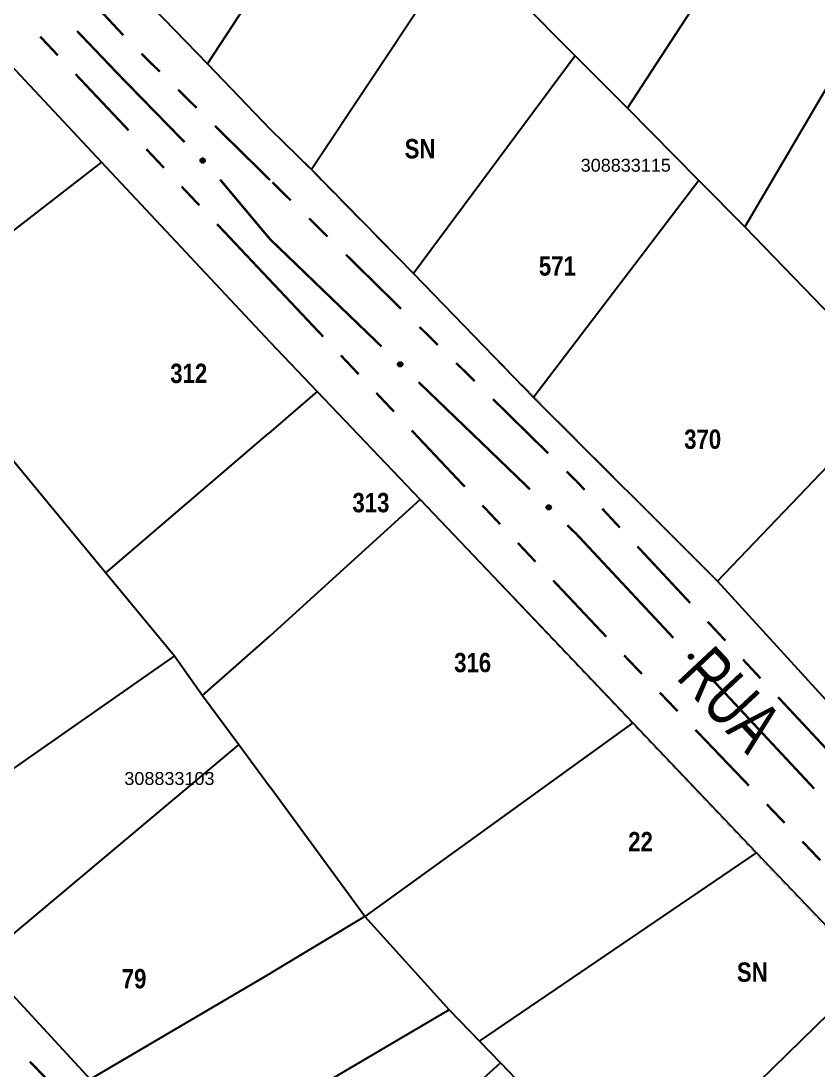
# Model space of a CAD drawing. Extents: x 201549 to 203722, y 4857623 to 4859778.
# Drawn here: x 202299.3 to 202361.1, y 4859090.4 to 4859171.8 of the extents above; entities that cross this region are included whole.
import ezdxf
from ezdxf.enums import TextEntityAlignment as Align

# ---------------------------------------------------------------- set-up
doc = ezdxf.new("R2010")
doc.units = 0
doc.header["$LTSCALE"] = 1.5
doc.header["$MEASUREMENT"] = 0
for name, color, linetype in [('CD-MALHA-LOTES', 40, 'CONTINUOUS'), ('CD_TXT_QUADRA', 1, 'CONTINUOUS'), ('RU-QUADRAS', 6, 'CONTINUOUS'), ('SV-EIXO-RUA-N-PAV', 6, 'CONTINUOUS'), ('SV-RUA-NAO-PAV-S-GUIA-C-GUIA', 7, 'CONTINUOUS'), ('SV-TXT-RUA-N-PAV-S-GUIA-C-GUIA', 7, 'CONTINUOUS'), ('Th_NmrPort', 1, 'CONTINUOUS')]:
    doc.layers.add(name, color=color, linetype=linetype)
doc.styles.add('ARIAL', font='ARIAL.TTF')
doc.styles.add('MONOTXT', font='ARIAL.TTF', dxfattribs={"height": 0.2})
doc.styles.get("Standard").update_dxf_attribs({"font": 'swisscbo.ttf'})

msp = doc.modelspace()

# ---------------------------------------------------------------- linework, layer by layer
at = {"layer": 'CD-MALHA-LOTES', "linetype": 'Continuous'}
for p, q in [((202346.29, 4859165.06), (202361.65, 4859188.62)), ((202369.63, 4859180.15), (202355.4, 4859155.86)), ((202333.61, 4859178.1), (202321.8, 4859160.31)), ((202305.55, 4859176.99), (202313.72, 4859168.5)), ((202291.35, 4859176), (202305.5, 4859160.89)), ((202313.72, 4859168.5), (202318.56, 4859175.89)), ((202342.25, 4859169.13), (202337.79, 4859173.63)), ((202342.25, 4859169.13), (202329.71, 4859152.24)), ((202346.29, 4859165.06), (202342.25, 4859169.13)), ((202313.72, 4859168.5), (202318.59, 4859163.45)), ((202351.83, 4859159.46), (202346.29, 4859165.06)), ((202321.8, 4859160.31), (202318.59, 4859163.45)), ((202305.5, 4859160.89), (202289.6, 4859148.55)), ((202318.59, 4859146.91), (202305.5, 4859160.89)), ((202321.8, 4859160.31), (202329.71, 4859152.24)), ((202351.83, 4859159.46), (202339.01, 4859142.61)), ((202355.4, 4859155.86), (202351.83, 4859159.46)), ((202367.54, 4859143.3), (202355.4, 4859155.86)), ((202329.71, 4859152.24), (202339.01, 4859142.61)), ((202318.59, 4859146.91), (202322.23, 4859143.08)), ((202322.23, 4859143.08), (202318.45, 4859139.83)), ((202322.23, 4859143.08), (202330.21, 4859134.71)), ((202353.28, 4859128.37), (202367.54, 4859143.3)), ((202339.01, 4859142.61), (202353.28, 4859128.37)), ((202296.44, 4859140.42), (202305.85, 4859129.03)), ((202305.85, 4859129.03), (202318.45, 4859139.83)), ((202330.21, 4859134.71), (202318.59, 4859124.13)), ((202330.21, 4859134.71), (202346.72, 4859117.37)), ((202305.85, 4859129.03), (202311.17, 4859122.58)), ((202353.28, 4859128.37), (202361.94, 4859118.88)), ((202313.33, 4859119.5), (202318.59, 4859124.13)), ((202311.17, 4859122.58), (202288.74, 4859106.89)), ((202311.17, 4859122.58), (202313.33, 4859119.5)), ((202313.33, 4859119.5), (202316.15, 4859115.71)), ((202346.72, 4859117.37), (202325.94, 4859102.35)), ((202356.31, 4859107.29), (202346.72, 4859117.37)), ((202316.15, 4859115.71), (202296.15, 4859098.91)), ((202316.15, 4859115.71), (202318.59, 4859112.38)), ((202325.94, 4859102.35), (202318.59, 4859112.38)), ((202334.82, 4859092.67), (202356.31, 4859107.29)), ((202365.17, 4859098), (202356.31, 4859107.29)), ((202325.94, 4859102.35), (202318.66, 4859097.97)), ((202325.94, 4859102.35), (202332.47, 4859095.11)), ((202296.15, 4859098.91), (202304.64, 4859089.74)), ((202304.64, 4859089.74), (202318.66, 4859097.97)), ((202346.88, 4859080.16), (202365.17, 4859098)), ((202332.47, 4859095.11), (202318.55, 4859086.93)), ((202332.47, 4859095.11), (202334.82, 4859092.67)), ((202334.82, 4859092.67), (202336.44, 4859091)), ((202336.44, 4859091), (202318.532376, 4859074.772153)), ((202336.44, 4859091), (202343.14, 4859084.04))]:
    msp.add_line(p, q, dxfattribs=at)
at = {"layer": 'RU-QUADRAS', "linetype": 'Continuous'}
for points in [[(202265.91, 4859218.13, 0.01, 0.01, 0), (202292.39, 4859262.27, 0.01, 0.01, 0), (202369.63, 4859180.15, 0.01, 0.01, 0), (202385.56, 4859161.94, 0.01, 0.01, 0.00600065), (202456.87, 4859087.81, 0.01, 0.01, 0), (202430.97, 4859042.65, 0.01, 0.01, 0), (202353.28, 4859128.37, 0.01, 0.01, -0.006518603)], [(202235.76, 4859163.26, 0.01, 0.01, 0), (202262.39, 4859206.94, 0.01, 0.01, 0.00461571), (202425.84, 4859034.45, 0.01, 0.01, 0), (202399.09, 4858988.36, 0.01, 0.01, -0.0031617), (202288.74, 4859106.89, 0.01, 0.01, 0)]]:
    msp.add_lwpolyline(points, format="xyseb", close=True, dxfattribs=at)
at = {"layer": 'SV-EIXO-RUA-N-PAV', "const_width": 0.18}
for points in [[(202303.611558, 4859171.058017), (202306.373461, 4859168.164595)], [(202303.611558, 4859171.058017), (202306.373461, 4859168.164595)], [(202306.373461, 4859168.164595), (202306.8863, 4859167.627335)], [(202306.373461, 4859168.164595), (202306.8863, 4859167.627335)], [(202306.8863, 4859167.627335), (202311.954223, 4859162.432714)], [(202306.8863, 4859167.627335), (202311.954223, 4859162.432714)], [(202314.705735, 4859159.531814), (202318.557277, 4859154.931203)], [(202314.705735, 4859159.531814), (202318.557277, 4859154.931203)], [(202318.557277, 4859154.931203), (202318.58, 4859154.904061)], [(202318.557277, 4859154.931203), (202318.58, 4859154.904061)], [(202318.58, 4859154.904061), (202327.225102, 4859146.581669)], [(202330.106803, 4859143.807538), (202338.751905, 4859135.485146)], [(202341.633606, 4859132.711016), (202342.322541, 4859132.047797)], [(202342.322541, 4859132.047797), (202349.857866, 4859123.974235)], [(202352.587139, 4859121.050014), (202360.774958, 4859112.277351)]]:
    msp.add_lwpolyline(points, dxfattribs=at)
at = {"layer": 'SV-EIXO-RUA-N-PAV'}
for points in [[(202313.329329, 4859161.180866), (202313.378237, 4859161.180955), (202313.42029, 4859161.171031), (202313.452981, 4859161.152658), (202313.477636, 4859161.12889), (202313.500121, 4859161.101734), (202313.51675, 4859161.069353), (202313.527245, 4859161.029325), (202313.527679, 4859160.980264), (202313.514681, 4859160.937853), (202313.498383, 4859160.904839), (202313.47508, 4859160.877703), (202313.448332, 4859160.856302), (202313.414126, 4859160.840142), (202313.373458, 4859160.829902), (202313.324114, 4859160.83066), (202313.282954, 4859160.840672), (202313.2518, 4859160.859273), (202313.224667, 4859160.882874), (202313.202044, 4859160.910874), (202313.185905, 4859160.942754), (202313.175669, 4859160.983719), (202313.177062, 4859161.032411), (202313.186579, 4859161.073577), (202313.204738, 4859161.104984), (202313.228574, 4859161.131173), (202313.255538, 4859161.154056), (202313.287392, 4859161.172127), (202313.329329, 4859161.180866)], [(202313.329329, 4859161.180866), (202313.378237, 4859161.180955), (202313.42029, 4859161.171031), (202313.452981, 4859161.152658), (202313.477636, 4859161.12889), (202313.500121, 4859161.101734), (202313.51675, 4859161.069353), (202313.527245, 4859161.029325), (202313.527679, 4859160.980264), (202313.514681, 4859160.937853), (202313.498383, 4859160.904839), (202313.47508, 4859160.877703), (202313.448332, 4859160.856302), (202313.414126, 4859160.840142), (202313.373458, 4859160.829902), (202313.324114, 4859160.83066), (202313.282954, 4859160.840672), (202313.2518, 4859160.859273), (202313.224667, 4859160.882874), (202313.202044, 4859160.910874), (202313.185905, 4859160.942754), (202313.175669, 4859160.983719), (202313.177062, 4859161.032411), (202313.186579, 4859161.073577), (202313.204738, 4859161.104984), (202313.228574, 4859161.131173), (202313.255538, 4859161.154056), (202313.287392, 4859161.172127), (202313.329329, 4859161.180866)], [(202328.638786, 4859145.373556), (202328.687667, 4859145.375178), (202328.73001, 4859145.366578), (202328.763262, 4859145.349239), (202328.78865, 4859145.326256), (202328.811976, 4859145.299818), (202328.829611, 4859145.267974), (202328.841357, 4859145.228295), (202328.843329, 4859145.179272), (202328.831667, 4859145.136474), (202328.816413, 4859145.102965), (202328.793971, 4859145.075112), (202328.767908, 4859145.052883), (202328.734225, 4859145.035658), (202328.693898, 4859145.024148), (202328.644555, 4859145.023358), (202328.603101, 4859145.032075), (202328.571379, 4859145.04969), (202328.54352, 4859145.072428), (202328.52003, 4859145.099705), (202328.502899, 4859145.131063), (202328.491383, 4859145.171687), (202328.491249, 4859145.220399), (202328.499471, 4859145.261843), (202328.516636, 4859145.293804), (202328.539639, 4859145.320728), (202328.565872, 4859145.344445), (202328.597144, 4859145.363506), (202328.638786, 4859145.373556)], [(202340.165589, 4859134.277033), (202340.21447, 4859134.278656), (202340.256813, 4859134.270055), (202340.290065, 4859134.252716), (202340.315453, 4859134.229733), (202340.338778, 4859134.203295), (202340.356414, 4859134.171451), (202340.368159, 4859134.131772), (202340.370131, 4859134.082749), (202340.35847, 4859134.039952), (202340.343215, 4859134.006443), (202340.320774, 4859133.978589), (202340.294711, 4859133.95636), (202340.261028, 4859133.939135), (202340.220701, 4859133.927625), (202340.171358, 4859133.926835), (202340.129904, 4859133.935552), (202340.098182, 4859133.953167), (202340.070323, 4859133.975905), (202340.046833, 4859134.003182), (202340.029701, 4859134.03454), (202340.018186, 4859134.075164), (202340.018052, 4859134.123876), (202340.026273, 4859134.165321), (202340.043438, 4859134.197282), (202340.066442, 4859134.224205), (202340.092675, 4859134.247923), (202340.123947, 4859134.266983), (202340.165589, 4859134.277033)], [(202351.204941, 4859122.692273), (202351.25384, 4859122.69128), (202351.295663, 4859122.680428), (202351.32794, 4859122.661336), (202351.352063, 4859122.637029), (202351.373941, 4859122.609381), (202351.38985, 4859122.57664), (202351.399457, 4859122.53639), (202351.398805, 4859122.487332), (202351.384872, 4859122.445219), (202351.367848, 4859122.412573), (202351.34395, 4859122.38596), (202351.316736, 4859122.365156), (202351.28218, 4859122.349756), (202351.241295, 4859122.340418), (202351.191981, 4859122.342267), (202351.151052, 4859122.353188), (202351.120317, 4859122.372474), (202351.093713, 4859122.396669), (202351.071715, 4859122.425162), (202351.056285, 4859122.457392), (202351.046958, 4859122.498573), (202351.049428, 4859122.547222), (202351.059853, 4859122.588168), (202351.078702, 4859122.619166), (202351.103112, 4859122.644821), (202351.130576, 4859122.667102), (202351.162822, 4859122.684464), (202351.204941, 4859122.692273)]]:
    msp.add_lwpolyline(points, close=True, dxfattribs=at)
for points in [[(202313.175669, 4859160.983719), (202313.373458, 4859160.829902)], [(202313.175669, 4859160.983719), (202313.373458, 4859160.829902)], [(202313.177062, 4859161.032411), (202313.414126, 4859160.840142)], [(202313.177062, 4859161.032411), (202313.414126, 4859160.840142)], [(202313.180142, 4859161.006385), (202313.391299, 4859160.836844)], [(202313.180142, 4859161.006385), (202313.391299, 4859160.836844)], [(202313.182619, 4859161.050741), (202313.427175, 4859160.850875)], [(202313.182619, 4859161.050741), (202313.427175, 4859160.850875)], [(202313.185905, 4859160.942754), (202313.324114, 4859160.83066)], [(202313.185905, 4859160.942754), (202313.324114, 4859160.83066)], [(202313.186335, 4859160.960956), (202313.343036, 4859160.83551)], [(202313.186335, 4859160.960956), (202313.343036, 4859160.83551)], [(202313.186579, 4859161.073577), (202313.448332, 4859160.856302)], [(202313.186579, 4859161.073577), (202313.448332, 4859160.856302)], [(202313.19746, 4859160.924151), (202313.298703, 4859160.839917)], [(202313.19746, 4859160.924151), (202313.298703, 4859160.839917)], [(202313.197532, 4859161.08626), (202313.45924, 4859160.868813)], [(202313.197532, 4859161.08626), (202313.45924, 4859160.868813)], [(202313.202044, 4859160.910874), (202313.282954, 4859160.840672)], [(202313.202044, 4859160.910874), (202313.282954, 4859160.840672)], [(202313.204738, 4859161.104984), (202313.47508, 4859160.877703)], [(202313.204738, 4859161.104984), (202313.47508, 4859160.877703)], [(202313.218161, 4859161.115918), (202313.483633, 4859160.890705)], [(202313.218161, 4859161.115918), (202313.483633, 4859160.890705)], [(202313.228574, 4859161.131173), (202313.498383, 4859160.904839)], [(202313.228574, 4859161.131173), (202313.498383, 4859160.904839)], [(202313.245485, 4859161.140669), (202313.504335, 4859160.926152)], [(202313.245485, 4859161.140669), (202313.504335, 4859160.926152)], [(202313.255538, 4859161.154056), (202313.514681, 4859160.937853)], [(202313.255538, 4859161.154056), (202313.514681, 4859160.937853)], [(202313.274667, 4859161.159607), (202313.518294, 4859160.962647)], [(202313.274667, 4859161.159607), (202313.518294, 4859160.962647)], [(202313.287392, 4859161.172127), (202313.527679, 4859160.980264)], [(202313.287392, 4859161.172127), (202313.527679, 4859160.980264)], [(202313.307661, 4859161.174639), (202313.523654, 4859161.006003)], [(202313.307661, 4859161.174639), (202313.523654, 4859161.006003)], [(202313.329329, 4859161.180866), (202313.527245, 4859161.029325)], [(202313.329329, 4859161.180866), (202313.527245, 4859161.029325)], [(202313.355971, 4859161.179832), (202313.516532, 4859161.054338)], [(202313.355971, 4859161.179832), (202313.516532, 4859161.054338)], [(202313.378237, 4859161.180955), (202313.51675, 4859161.069353)], [(202313.378237, 4859161.180955), (202313.51675, 4859161.069353)], [(202313.402234, 4859161.175401), (202313.501547, 4859161.091191)], [(202313.402234, 4859161.175401), (202313.501547, 4859161.091191)], [(202313.42029, 4859161.171031), (202313.500121, 4859161.101734)], [(202313.42029, 4859161.171031), (202313.500121, 4859161.101734)], [(202328.638786, 4859145.373556), (202328.841357, 4859145.228295)], [(202328.665448, 4859145.373358), (202328.829864, 4859145.25296)], [(202328.687667, 4859145.375178), (202328.829611, 4859145.267974)], [(202328.491249, 4859145.220399), (202328.734225, 4859145.035658)], [(202328.491383, 4859145.171687), (202328.693898, 4859145.024148)], [(202328.495143, 4859145.194482), (202328.711513, 4859145.031645)], [(202328.496228, 4859145.238894), (202328.746932, 4859145.046795)], [(202328.499471, 4859145.261843), (202328.767908, 4859145.052883)], [(202328.502758, 4859145.14927), (202328.663316, 4859145.028799)], [(202328.502899, 4859145.131063), (202328.644555, 4859145.023358)], [(202328.51002, 4859145.274863), (202328.778418, 4859145.065729)], [(202328.515032, 4859145.112832), (202328.618867, 4859145.031813)], [(202328.516636, 4859145.293804), (202328.793971, 4859145.075112)], [(202328.52003, 4859145.099705), (202328.603101, 4859145.032075)], [(202328.52971, 4859145.305153), (202328.802113, 4859145.088376)], [(202328.539639, 4859145.320728), (202328.816413, 4859145.102965)], [(202328.556244, 4859145.330749), (202328.821693, 4859145.124455)], [(202328.565872, 4859145.344445), (202328.831667, 4859145.136474)], [(202328.584818, 4859145.350593), (202328.834501, 4859145.16137)], [(202328.597144, 4859145.363506), (202328.843329, 4859145.179272)], [(202328.617323, 4859145.366652), (202328.838499, 4859145.204872)], [(202328.711826, 4859145.37038), (202328.813732, 4859145.289325)], [(202328.73001, 4859145.366578), (202328.811976, 4859145.299818)], [(202340.018052, 4859134.123876), (202340.261028, 4859133.939135)], [(202340.018186, 4859134.075164), (202340.220701, 4859133.927625)], [(202340.021946, 4859134.097959), (202340.238316, 4859133.935123)], [(202340.023031, 4859134.142371), (202340.273734, 4859133.950272)], [(202340.026273, 4859134.165321), (202340.294711, 4859133.95636)], [(202340.029561, 4859134.052747), (202340.190118, 4859133.932276)], [(202340.029701, 4859134.03454), (202340.171358, 4859133.926835)], [(202340.036823, 4859134.17834), (202340.305221, 4859133.969206)], [(202340.041835, 4859134.016309), (202340.145669, 4859133.935291)], [(202340.043438, 4859134.197282), (202340.320774, 4859133.978589)], [(202340.046833, 4859134.003182), (202340.129904, 4859133.935552)], [(202340.056512, 4859134.208631), (202340.328916, 4859133.991853)], [(202340.066442, 4859134.224205), (202340.343215, 4859134.006443)], [(202340.083047, 4859134.234226), (202340.348495, 4859134.027932)], [(202340.092675, 4859134.247923), (202340.35847, 4859134.039952)], [(202340.11162, 4859134.254071), (202340.361304, 4859134.064847)], [(202340.123947, 4859134.266983), (202340.370131, 4859134.082749)], [(202340.144126, 4859134.270129), (202340.365302, 4859134.10835)], [(202340.165589, 4859134.277033), (202340.368159, 4859134.131772)], [(202340.192251, 4859134.276835), (202340.356667, 4859134.156437)], [(202340.21447, 4859134.278656), (202340.356414, 4859134.171451)], [(202340.238629, 4859134.273857), (202340.340535, 4859134.192802)], [(202340.256813, 4859134.270055), (202340.338778, 4859134.203295)], [(202351.059853, 4859122.588168), (202351.316736, 4859122.365156)], [(202351.071084, 4859122.600605), (202351.327917, 4859122.377422)], [(202351.078702, 4859122.619166), (202351.34395, 4859122.38596)], [(202351.092364, 4859122.6298), (202351.352789, 4859122.398769)], [(202351.103112, 4859122.644821), (202351.367848, 4859122.412573)], [(202351.120229, 4859122.65394), (202351.37427, 4859122.43375)], [(202351.130576, 4859122.667102), (202351.384872, 4859122.445219)], [(202351.149823, 4859122.672228), (202351.389033, 4859122.469927)], [(202351.162822, 4859122.684464), (202351.398805, 4859122.487332)], [(202351.183141, 4859122.686527), (202351.395351, 4859122.513154)], [(202351.204941, 4859122.692273), (202351.399457, 4859122.53639)], [(202351.231555, 4859122.69065), (202351.389299, 4859122.561634)], [(202351.25384, 4859122.69128), (202351.38985, 4859122.57664)], [(202351.277708, 4859122.685196), (202351.375134, 4859122.598809)], [(202351.295663, 4859122.680428), (202351.373941, 4859122.609381)], [(202351.046958, 4859122.498573), (202351.241295, 4859122.340418)], [(202351.049428, 4859122.547222), (202351.28218, 4859122.349756)], [(202351.051931, 4859122.521134), (202351.259286, 4859122.346963)], [(202351.055389, 4859122.565425), (202351.295464, 4859122.360198)], [(202351.056285, 4859122.457392), (202351.191981, 4859122.342267)], [(202351.057118, 4859122.47558), (202351.211005, 4859122.346697)], [(202351.067426, 4859122.438538), (202351.166781, 4859122.352084)], [(202351.071715, 4859122.425162), (202351.151052, 4859122.353188)]]:
    msp.add_lwpolyline(points, dxfattribs=at)
at = {"layer": 'SV-RUA-NAO-PAV-S-GUIA-C-GUIA', "const_width": 0.18}
for points in [[(202307.202784, 4859170.728939), (202303.112512, 4859175.118663)], [(202307.202784, 4859170.728939), (202303.112512, 4859175.118663)], [(202302.122937, 4859169.170459), (202300.750918, 4859170.625645)], [(202302.122937, 4859169.170459), (202300.750918, 4859170.625645)], [(202310.029971, 4859167.900143), (202308.603761, 4859169.302258)], [(202310.029971, 4859167.900143), (202308.603761, 4859169.302258)], [(202307.611012, 4859163.349718), (202303.494956, 4859167.715274)], [(202307.611012, 4859163.349718), (202303.494956, 4859167.715274)], [(202312.882391, 4859165.095914), (202311.456181, 4859166.498029)], [(202312.882391, 4859165.095914), (202311.456181, 4859166.498029)], [(202318.58723, 4859159.487456), (202314.308601, 4859163.6938)], [(202318.58723, 4859159.487456), (202314.308601, 4859163.6938)], [(202310.35505, 4859160.439347), (202308.983031, 4859161.894533)], [(202310.35505, 4859160.439347), (202308.983031, 4859161.894533)], [(202320.185394, 4859157.916293), (202318.759184, 4859159.318408)], [(202313.099088, 4859157.528977), (202311.727069, 4859158.984162)], [(202313.099088, 4859157.528977), (202311.727069, 4859158.984162)], [(202318.587163, 4859151.708236), (202314.471106, 4859156.073791)], [(202318.587163, 4859151.708236), (202314.471106, 4859156.073791)], [(202323.037814, 4859155.112064), (202321.611604, 4859156.514179)], [(202328.742654, 4859149.503606), (202324.464024, 4859153.70995)], [(202318.587163, 4859151.708236), (202322.703219, 4859147.34268)], [(202331.595074, 4859146.699377), (202330.168864, 4859148.101492)], [(202324.075238, 4859145.887494), (202325.447257, 4859144.432309)], [(202334.447494, 4859143.895148), (202333.021284, 4859145.297262)], [(202326.819276, 4859142.977124), (202328.191295, 4859141.521938)], [(202340.152333, 4859138.28669), (202335.873704, 4859142.493033)], [(202329.563313, 4859140.066753), (202333.67937, 4859135.701197)], [(202342.365034, 4859136.111372), (202341.578543, 4859136.884575)], [(202342.976975, 4859135.455401), (202342.365034, 4859136.111372)], [(202335.051389, 4859134.246012), (202336.423408, 4859132.790826)], [(202345.705536, 4859132.530515), (202344.341256, 4859133.992958)], [(202337.795426, 4859131.335641), (202339.167445, 4859129.880456)], [(202351.162658, 4859126.680744), (202347.069816, 4859131.068073)], [(202340.539464, 4859128.42527), (202343.969511, 4859124.787307)], [(202353.891219, 4859123.755859), (202352.526938, 4859125.218301)], [(202343.969511, 4859124.787307), (202344.597556, 4859124.121193)], [(202344.597556, 4859124.121193), (202344.655983, 4859124.060153)], [(202346.038943, 4859122.615363), (202347.421904, 4859121.170572)], [(202356.61978, 4859120.830973), (202355.255499, 4859122.293416)], [(202348.804864, 4859119.725781), (202350.187825, 4859118.28099)], [(202362.076901, 4859114.981202), (202357.98406, 4859119.36853)], [(202351.570785, 4859116.836199), (202355.719666, 4859112.501827)], [(202357.102627, 4859111.057036), (202358.485587, 4859109.612245)], [(202359.868548, 4859108.167455), (202361.251508, 4859106.722664)], [(202299.957058, 4859091.089551), (202304.118908, 4859086.767629)], [(202299.957058, 4859091.089551), (202304.118908, 4859086.767629)]]:
    msp.add_lwpolyline(points, dxfattribs=at)

# ---------------------------------------------------------------- texts
at = {"layer": 'CD_TXT_QUADRA', "color": 7, "linetype": 'Continuous', "style": 'MONOTXT'}
for s, p in [('308833115', (202342.670791, 4859160.142586)), ('308833103', (202307.279053, 4859112.559067))]:
    msp.add_text(s, height=1, dxfattribs=at).set_placement(p)
at = {"layer": 'SV-TXT-RUA-N-PAV-S-GUIA-C-GUIA', "style": 'ARIAL', "width": 0.7}
msp.add_text('RUA', height=4, rotation=313, dxfattribs=at).set_placement((202349.993244, 4859120.861782))
at = {"layer": 'Th_NmrPort', "color": 1}
for s, p in [('SN', (202329.018554, 4859161.927271)), ('571', (202339.428554, 4859152.827271)), ('312', (202310.838554, 4859144.497271)), ('370', (202350.698554, 4859139.387271)), ('313', (202324.968554, 4859134.467271)), ('316', (202332.858554, 4859122.057271)), ('22', (202346.358554, 4859108.157271)), ('79', (202307.078554, 4859097.527271)), ('SN', (202354.788554, 4859098.037271))]:
    msp.add_text(s, height=1.5, dxfattribs=at).set_placement(p, align=Align.MIDDLE_LEFT)

doc.saveas('drawing.dxf')
